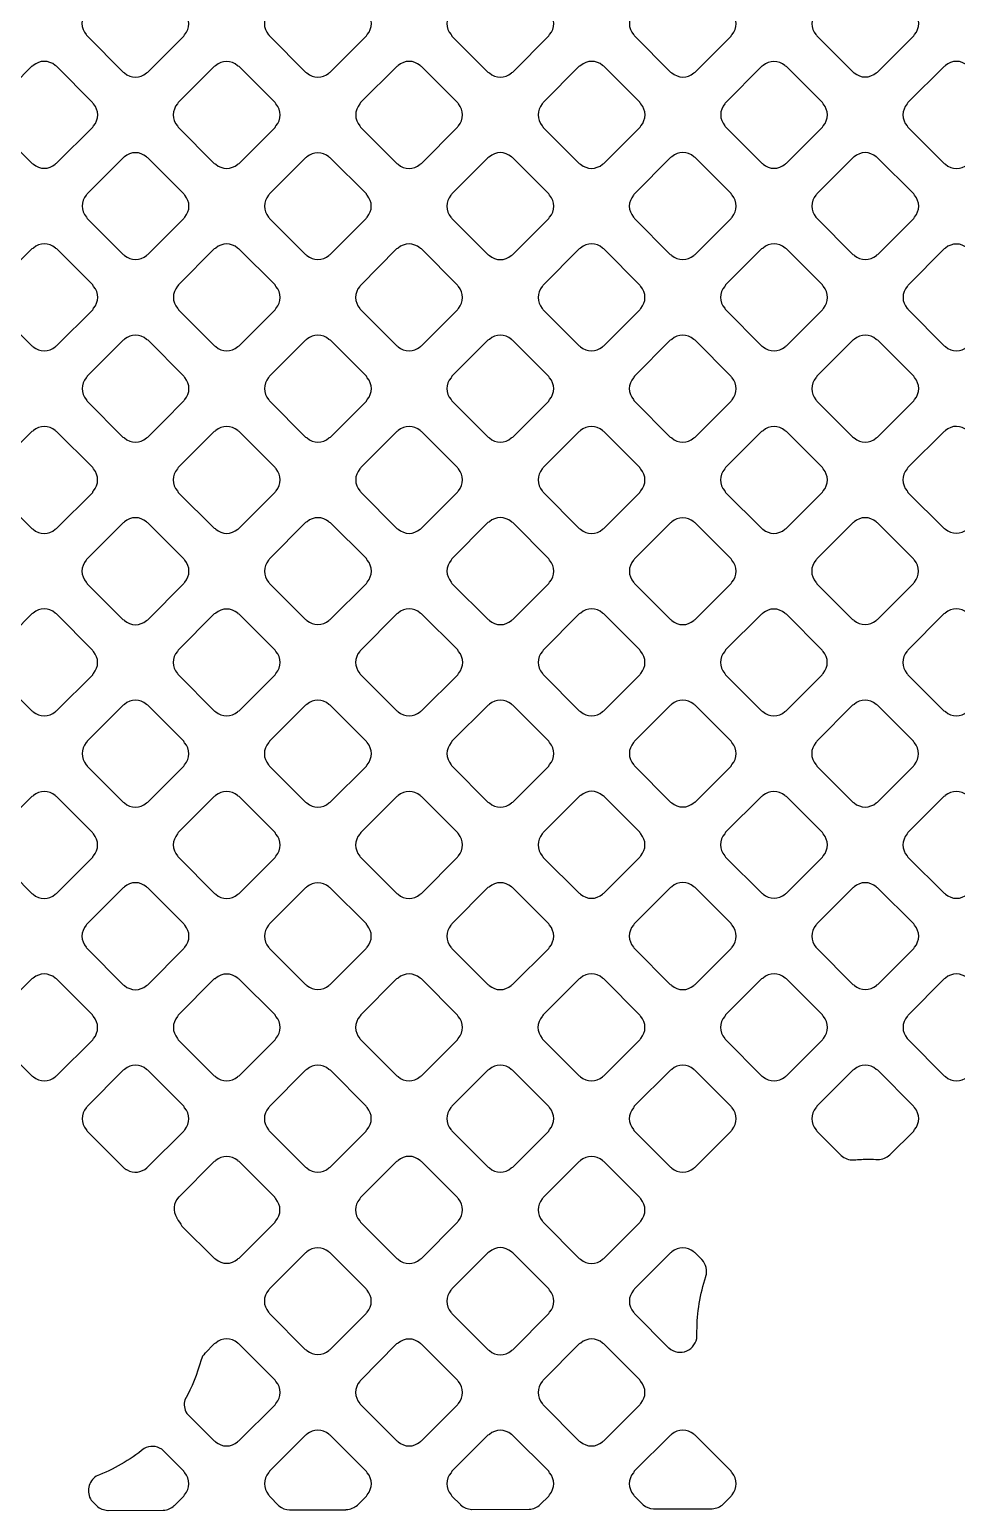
# Model space of a CAD drawing. Extents: x 0 to 248, y 0 to 175.
# Drawn here: x 87.701 to 88.796, y 134.123 to 135.872 of the extents above; entities that cross this region are included whole.
import ezdxf

# ---------------------------------------------------------------- set-up
doc = ezdxf.new("R2010")
doc.units = 0
doc.layers.add('gbr-dxf', color=7, linetype='Continuous')

msp = doc.modelspace()

# ---------------------------------------------------------------- linework, layer by layer
at = {"layer": 'gbr-dxf', "linetype": 'Continuous'}
for points in [[(87.7683, 135.8663, -0.095506), (87.7693, 135.8647), (87.812, 135.8219, -0.091703), (87.8136, 135.821, 0.379293), (87.8395, 135.821, -0.096625), (87.8412, 135.822), (87.8837, 135.8645, -0.096314), (87.8846, 135.8661, 0.379672), (87.8847, 135.8921, -0.100154), (87.8837, 135.8938), (87.8409, 135.9365, -0.087175), (87.8394, 135.9375, 0.379293), (87.8135, 135.9374, -0.095956), (87.8118, 135.9365), (87.7693, 135.8939, -0.096332), (87.7683, 135.8923, 0.379289)], [(87.9838, 135.8661, -0.091085), (87.9847, 135.8646), (88.0273, 135.822, -0.103821), (88.0291, 135.821, 0.379155), (88.055, 135.8209, -0.095719), (88.0567, 135.8219), (88.0993, 135.8646, -0.096227), (88.1003, 135.8662, 0.379506), (88.1003, 135.8922, -0.087686), (88.0994, 135.8936), (88.0566, 135.9364, -0.091964), (88.055, 135.9374, 0.379731), (88.0291, 135.9374, -0.095756), (88.0274, 135.9364), (87.9847, 135.8937, -0.095819), (87.9838, 135.8921, 0.379289)], [(88.1994, 135.8662, -0.103218), (88.2004, 135.8645), (88.2429, 135.822, -0.099711), (88.2446, 135.821, 0.379293), (88.2706, 135.821, -0.095956), (88.2722, 135.822), (88.3148, 135.8646, -0.096023), (88.3158, 135.8662, 0.379672), (88.3158, 135.8922, -0.107475), (88.3148, 135.8941), (88.2723, 135.9365, -0.096105), (88.2707, 135.9375, 0.37859), (88.2448, 135.9375, -0.095886), (88.2431, 135.9365), (88.2004, 135.8938, -0.095488), (88.1994, 135.8922, 0.379107)], [(88.415, 135.8663, -0.091558), (88.4159, 135.8647), (88.4587, 135.822, -0.087638), (88.4602, 135.8211, 0.379289), (88.4861, 135.821, -0.097081), (88.4878, 135.822), (88.5303, 135.8645, -0.095114), (88.5313, 135.8662, 0.379506), (88.5313, 135.8921, -0.103926), (88.5303, 135.8939), (88.4877, 135.9365, -0.091364), (88.4861, 135.9375, 0.379293), (88.4602, 135.9374, -0.095956), (88.4585, 135.9365), (88.416, 135.8939, -0.096266), (88.415, 135.8923, 0.379731)], [(88.6304, 135.8921, 0.378862), (88.6304, 135.8662, -0.089543), (88.6313, 135.8647), (88.674, 135.8221, -0.09979), (88.6757, 135.8211, 0.379731), (88.7016, 135.8211, -0.096265), (88.7033, 135.822), (88.7152, 135.834), (88.7459, 135.8647, -0.095916), (88.7469, 135.8663, 0.379289), (88.7469, 135.8922, -0.092061), (88.746, 135.8938), (88.7033, 135.9364, -0.098), (88.7016, 135.9374, 0.378845), (88.6757, 135.9374, -0.096528), (88.6741, 135.9365), (88.6314, 135.8937, -0.096206)], [(87.6606, 135.7586, -0.091367), (87.6615, 135.757), (87.7044, 135.7142, -0.087416), (87.7059, 135.7133, 0.379672), (87.7318, 135.7133, -0.096157), (87.7334, 135.7143), (87.776, 135.7568, -0.096227), (87.777, 135.7584, 0.379324), (87.777, 135.7844, -0.103884), (87.7759, 135.7862), (87.7333, 135.8288, -0.091578), (87.7317, 135.8298, 0.379293), (87.7058, 135.8297, -0.095956), (87.7041, 135.8288), (87.6616, 135.7862, -0.096266), (87.6606, 135.7846, 0.379731)], [(87.8761, 135.7585, -0.099643), (87.8771, 135.7568), (87.9197, 135.7142, -0.098), (87.9214, 135.7132, 0.378893), (87.9473, 135.7132, -0.096618), (87.9489, 135.7142), (87.9915, 135.7567, -0.09662), (87.9925, 135.7584, 0.379506), (87.9925, 135.7843, -0.096117), (87.9915, 135.786), (87.9489, 135.8285, -0.100601), (87.9472, 135.8295, 0.379731), (87.9212, 135.8295, -0.09572), (87.9196, 135.8286), (87.8771, 135.7861, -0.096266), (87.8762, 135.7845, 0.379289)], [(88.0916, 135.7584, -0.095614), (88.0925, 135.7568), (88.1352, 135.7141, -0.091205), (88.1368, 135.7131, 0.379214), (88.1627, 135.7132, -0.095956), (88.1643, 135.7141), (88.2071, 135.7569, -0.096214), (88.208, 135.7585, 0.379703), (88.2081, 135.7844, -0.082876), (88.2072, 135.7858), (88.1643, 135.8287, -0.087301), (88.1628, 135.8297, 0.378681), (88.1369, 135.8297, -0.095015), (88.1353, 135.8287), (88.0925, 135.7859, -0.095204), (88.0916, 135.7843, 0.379155)], [(88.3072, 135.7585, -0.103834), (88.3082, 135.7567), (88.3506, 135.7142, -0.102023), (88.3524, 135.7132, 0.379155), (88.3783, 135.7132, -0.097505), (88.38, 135.7142), (88.4226, 135.7568, -0.09584), (88.4236, 135.7585, 0.379506), (88.4236, 135.7844, -0.107878), (88.4225, 135.7863), (88.38, 135.8288, -0.095796), (88.3784, 135.8298, 0.379293), (88.3525, 135.8297, -0.096625), (88.3508, 135.8288), (88.3081, 135.7861, -0.095916), (88.3072, 135.7844, 0.379731)], [(88.5228, 135.7586, -0.097666), (88.5238, 135.7569), (88.5664, 135.7143, -0.091364), (88.568, 135.7133, 0.379293), (88.5939, 135.7133, -0.095956), (88.5956, 135.7143), (88.6381, 135.7568, -0.096266), (88.639, 135.7584, 0.379731), (88.639, 135.7844, -0.100032), (88.638, 135.7861), (88.5956, 135.8286, -0.104069), (88.5938, 135.8296, 0.379064), (88.5679, 135.8296, -0.096367), (88.5662, 135.8286), (88.5238, 135.7861, -0.095935), (88.5228, 135.7845, 0.379287)], [(88.7382, 135.7584, -0.087274), (88.7391, 135.7569), (88.7818, 135.7142, -0.09979), (88.7835, 135.7132, 0.379731), (88.8095, 135.7132, -0.09572), (88.8111, 135.7142), (88.8537, 135.7568, -0.095628), (88.8547, 135.7585, 0.379731), (88.8547, 135.7844, -0.091745), (88.8538, 135.786), (88.8111, 135.8287, -0.095916), (88.8094, 135.8297, 0.379731), (88.7834, 135.8297, -0.096265), (88.7818, 135.8287), (88.7391, 135.786, -0.095916), (88.7382, 135.7844, 0.379731)], [(87.7684, 135.6768, 0.379214), (87.7685, 135.6508, -0.095956), (87.7694, 135.6492), (87.8121, 135.6065, -0.091703), (87.8137, 135.6055, 0.379155), (87.8396, 135.6055, -0.097058), (87.8413, 135.6065), (87.8838, 135.649, -0.097248), (87.8848, 135.6507, 0.379506), (87.8848, 135.6766, -0.100483), (87.8838, 135.6783), (87.8413, 135.7208, -0.104584), (87.8395, 135.7218, 0.379672), (87.8135, 135.7219, -0.095612), (87.8119, 135.7209), (87.7694, 135.6784, -0.095535)], [(87.9839, 135.6507, -0.089502), (87.9848, 135.6491), (88.0274, 135.6065, -0.099711), (88.0291, 135.6055, 0.379293), (88.0551, 135.6055, -0.095956), (88.0567, 135.6065), (88.0992, 135.649, -0.096214), (88.1002, 135.6507, 0.379672), (88.1002, 135.6766, -0.092162), (88.0993, 135.6782), (88.0566, 135.7208, -0.098), (88.055, 135.7218, 0.378887), (88.0291, 135.7218, -0.094529), (88.0274, 135.7208), (87.9848, 135.6782, -0.096915), (87.9839, 135.6766, 0.37859)], [(88.1993, 135.6506, -0.099825), (88.2003, 135.6489), (88.2429, 135.6064, -0.095488), (88.2446, 135.6054, 0.379107), (88.2705, 135.6054, -0.096031), (88.2721, 135.6063), (88.3148, 135.649, -0.096128), (88.3158, 135.6506, 0.379458), (88.3158, 135.6766, -0.095973), (88.3148, 135.6782), (88.272, 135.7211, -0.083), (88.2706, 135.7219, 0.379293), (88.2446, 135.7219, -0.096625), (88.243, 135.7209), (88.2003, 135.6783, -0.095916), (88.1993, 135.6766, 0.379731)], [(88.4149, 135.6507, -0.103621), (88.416, 135.6489), (88.4584, 135.6065, -0.099711), (88.4601, 135.6055, 0.378943), (88.4861, 135.6055, -0.095866), (88.4877, 135.6064), (88.5304, 135.6491, -0.095585), (88.5313, 135.6507, 0.379287), (88.5313, 135.6767, -0.107475), (88.5303, 135.6785), (88.4878, 135.721, -0.095589), (88.4862, 135.722, 0.378633), (88.4603, 135.722, -0.095614), (88.4586, 135.721), (88.4159, 135.6783, -0.095819), (88.4149, 135.6766, 0.379506)], [(88.6304, 135.6767, 0.379293), (88.6305, 135.6507, -0.083235), (88.6313, 135.6493), (88.6742, 135.6065, -0.096332), (88.6758, 135.6055, 0.379289), (88.7018, 135.6055, -0.095506), (88.7034, 135.6065), (88.7459, 135.649, -0.095602), (88.7469, 135.6507, 0.379293), (88.7469, 135.6766, -0.095956), (88.7459, 135.6783), (88.7033, 135.7209, -0.100335), (88.7016, 135.7219, 0.379672), (88.6756, 135.7219, -0.095612), (88.674, 135.7209), (88.6314, 135.6783, -0.095602)], [(87.6606, 135.543, -0.103506), (87.6616, 135.5412), (87.7041, 135.4987, -0.099711), (87.7058, 135.4977, 0.378906), (87.7318, 135.4977, -0.095134), (87.7334, 135.4986), (87.776, 135.5413, -0.097561), (87.777, 135.543, 0.379155), (87.7771, 135.5689, -0.107517), (87.776, 135.5707), (87.7335, 135.6133, -0.095796), (87.7319, 135.6142, 0.379293), (87.7059, 135.6142, -0.096119), (87.7043, 135.6132), (87.6616, 135.5706, -0.096023), (87.6606, 135.5689, 0.379672)], [(87.8762, 135.569, 0.379214), (87.8763, 135.543, -0.095956), (87.8772, 135.5414), (87.9198, 135.4988, -0.092406), (87.9214, 135.4978, 0.379672), (87.9473, 135.4978, -0.095612), (87.949, 135.4988), (87.9915, 135.5413, -0.095935), (87.9925, 135.5429, 0.379287), (87.9925, 135.5689, -0.099645), (87.9915, 135.5706), (87.9491, 135.613, -0.105812), (87.9472, 135.6141, 0.37859), (87.9213, 135.6141, -0.096355), (87.9197, 135.6131), (87.8772, 135.5706, -0.095796)], [(88.0916, 135.5429, -0.091745), (88.0926, 135.5414), (88.1354, 135.4986, -0.087297), (88.1368, 135.4977, 0.379155), (88.1628, 135.4976, -0.096355), (88.1644, 135.4986), (88.207, 135.5412, -0.096423), (88.208, 135.5429, 0.379287), (88.208, 135.5688, -0.089796), (88.2071, 135.5703), (88.1643, 135.6131, -0.091578), (88.1627, 135.6141, 0.379293), (88.1368, 135.6141, -0.096265), (88.1351, 135.6131), (88.0926, 135.5705, -0.095916), (88.0916, 135.5689, 0.379731)], [(88.3071, 135.5429, -0.100045), (88.3081, 135.5412), (88.3507, 135.4986, -0.095535), (88.3523, 135.4976, 0.379293), (88.3782, 135.4977, -0.096625), (88.3799, 135.4986), (88.4225, 135.5413, -0.095916), (88.4235, 135.5429, 0.379731), (88.4235, 135.5689, -0.096265), (88.4225, 135.5705), (88.3798, 135.6132, -0.08348), (88.3784, 135.6141, 0.379503), (88.3524, 135.6142, -0.095378), (88.3508, 135.6132), (88.3081, 135.5705, -0.095508), (88.3071, 135.5688, 0.379506)], [(88.5227, 135.5689, 0.379293), (88.5227, 135.543, -0.107999), (88.5238, 135.5411), (88.5662, 135.4987, -0.104018), (88.5679, 135.4977, 0.379289), (88.5939, 135.4977, -0.095866), (88.5955, 135.4986), (88.6382, 135.5413, -0.095602), (88.6392, 135.5429, 0.379214), (88.6392, 135.5689, -0.104392), (88.6381, 135.5707), (88.5957, 135.6131, -0.108008), (88.5939, 135.6141, 0.379672), (88.5679, 135.6142, -0.095612), (88.5663, 135.6132), (88.5237, 135.5706, -0.095602)], [(88.7383, 135.5689, 0.379293), (88.7383, 135.5429, -0.083235), (88.7392, 135.5415), (88.7819, 135.4988, -0.096128), (88.7835, 135.4978, 0.379289), (88.8094, 135.4978, -0.095866), (88.8111, 135.4988), (88.8536, 135.5413, -0.095796), (88.8546, 135.543, 0.379293), (88.8546, 135.5689, -0.096625), (88.8536, 135.5706), (88.8111, 135.613, -0.100335), (88.8094, 135.614, 0.379672), (88.7835, 135.6141, -0.095612), (88.7818, 135.6131), (88.7392, 135.5705, -0.095602)], [(87.7684, 135.4611, 0.379208), (87.7684, 135.4352, -0.107718), (87.7695, 135.4333), (87.8118, 135.391, -0.103868), (87.8136, 135.39, 0.379731), (87.8395, 135.39, -0.096265), (87.8412, 135.391), (87.8596, 135.4094), (87.8838, 135.4336, -0.096266), (87.8848, 135.4352, 0.379731), (87.8848, 135.4612, -0.10399), (87.8838, 135.463), (87.8415, 135.5053, -0.107817), (87.8396, 135.5063, 0.379332), (87.8136, 135.5064, -0.095778), (87.812, 135.5054), (87.7694, 135.4628, -0.095602)], [(87.9839, 135.4612, 0.379293), (87.9839, 135.4352, -0.083151), (87.9848, 135.4338), (88.0276, 135.391, -0.096128), (88.0292, 135.39, 0.379155), (88.0551, 135.39, -0.096842), (88.0568, 135.391), (88.0993, 135.4335, -0.096195), (88.1003, 135.4352, 0.378814), (88.1003, 135.4611, -0.097666), (88.0993, 135.4628), (88.0568, 135.5053, -0.100476), (88.055, 135.5063, 0.379703), (88.0291, 135.5064, -0.095612), (88.0274, 135.5054), (87.9849, 135.4628, -0.095796)], [(88.1994, 135.4352, -0.09185), (88.2003, 135.4336), (88.2431, 135.3908, -0.086956), (88.2446, 135.3899, 0.379214), (88.2705, 135.3899, -0.096625), (88.2722, 135.3909), (88.3148, 135.4335, -0.095916), (88.3157, 135.4352, 0.379731), (88.3157, 135.4611, -0.087343), (88.3148, 135.4626), (88.2721, 135.5053, -0.092072), (88.2706, 135.5063, 0.379289), (88.2446, 135.5063, -0.096998), (88.2429, 135.5053), (88.2004, 135.4627, -0.094841), (88.1994, 135.4611, 0.379458)], [(88.4149, 135.4352, -0.103612), (88.4159, 135.4334), (88.4584, 135.3909, -0.099696), (88.4601, 135.3899, 0.379731), (88.4861, 135.3899, -0.096265), (88.4877, 135.3908), (88.5304, 135.4335, -0.095916), (88.5313, 135.4351, 0.379731), (88.5313, 135.4611, -0.091745), (88.5304, 135.4626), (88.4877, 135.5053, -0.096558), (88.486, 135.5063, 0.379731), (88.4601, 135.5063, -0.09572), (88.4584, 135.5053), (88.4159, 135.4628, -0.096266), (88.4149, 135.4611, 0.379731)], [(88.6304, 135.461, 0.379293), (88.6305, 135.4351, -0.09572), (88.6314, 135.4334), (88.6738, 135.3911, -0.108029), (88.6757, 135.39, 0.379321), (88.7016, 135.39, -0.095506), (88.7033, 135.391), (88.7459, 135.4336, -0.095796), (88.7469, 135.4353, 0.379293), (88.7469, 135.4612, -0.100032), (88.7459, 135.4629), (88.7035, 135.5053, -0.104311), (88.7017, 135.5063, 0.379703), (88.6758, 135.5064, -0.095612), (88.6741, 135.5054), (88.6314, 135.4627, -0.095796)], [(87.6606, 135.3533, 0.379293), (87.6606, 135.3273, -0.100032), (87.6616, 135.3256), (87.7041, 135.2831, -0.095628), (87.7057, 135.2821, 0.379731), (87.7317, 135.2821, -0.096265), (87.7333, 135.2831), (87.776, 135.3257, -0.096111), (87.7769, 135.3274, 0.379289), (87.777, 135.3533, -0.095866), (87.776, 135.355), (87.7332, 135.3977, -0.082483), (87.7318, 135.3986, 0.378858), (87.7059, 135.3986, -0.095134), (87.7043, 135.3976), (87.6615, 135.3549, -0.095109)], [(87.8761, 135.3274, -0.09572), (87.8771, 135.3257), (87.9195, 135.2833, -0.107499), (87.9214, 135.2822, 0.379107), (87.9473, 135.2822, -0.096842), (87.949, 135.2832), (87.9916, 135.3258, -0.097248), (87.9926, 135.3275, 0.379458), (87.9926, 135.3534, -0.100483), (87.9916, 135.3552), (87.9491, 135.3976, -0.103868), (87.9473, 135.3986, 0.379731), (87.9214, 135.3986, -0.096265), (87.9197, 135.3977), (87.8955, 135.3735), (87.8771, 135.355, -0.096266), (87.8761, 135.3534, 0.379731)], [(88.0917, 135.3534, 0.379293), (88.0917, 135.3274, -0.087314), (88.0926, 135.326), (88.1355, 135.2831, -0.08267), (88.1369, 135.2822, 0.379731), (88.1628, 135.2822, -0.096265), (88.1645, 135.2832), (88.2071, 135.3258, -0.095916), (88.208, 135.3275, 0.379731), (88.208, 135.3534, -0.091745), (88.2071, 135.355), (88.1645, 135.3976, -0.096314), (88.1629, 135.3986, 0.379498), (88.1369, 135.3986, -0.093869), (88.1353, 135.3977), (88.0927, 135.355, -0.096539)], [(88.3072, 135.3274, -0.09572), (88.3081, 135.3258), (88.3508, 135.2831, -0.091913), (88.3524, 135.2821, 0.379731), (88.3784, 135.2821, -0.095865), (88.38, 135.2831), (88.4225, 135.3256, -0.095628), (88.4235, 135.3273, 0.379731), (88.4235, 135.3532, -0.100266), (88.4225, 135.3549), (88.3798, 135.3977, -0.087638), (88.3783, 135.3986, 0.379731), (88.3523, 135.3986, -0.096265), (88.3507, 135.3976), (88.3276, 135.3745), (88.3081, 135.355, -0.096266), (88.3072, 135.3534, 0.379731)], [(88.5227, 135.3273, -0.103621), (88.5237, 135.3255), (88.5661, 135.2832, -0.09979), (88.5678, 135.2822, 0.379731), (88.5938, 135.2822, -0.09572), (88.5954, 135.2831), (88.6381, 135.3258, -0.096266), (88.639, 135.3274, 0.379731), (88.639, 135.3534, -0.091558), (88.6381, 135.3549), (88.5955, 135.3975, -0.095916), (88.5939, 135.3985, 0.379731), (88.5679, 135.3985, -0.096265), (88.5663, 135.3975), (88.5237, 135.3549, -0.095916), (88.5227, 135.3533, 0.379731)], [(88.7381, 135.3533, 0.379293), (88.7382, 135.3274, -0.095956), (88.7391, 135.3257), (88.7815, 135.2834, -0.107817), (88.7834, 135.2823, 0.379289), (88.8093, 135.2823, -0.095506), (88.811, 135.2833), (88.8536, 135.3259, -0.095602), (88.8546, 135.3276, 0.379293), (88.8546, 135.3535, -0.099964), (88.8536, 135.3553), (88.8112, 135.3976, -0.104584), (88.8094, 135.3986, 0.379672), (88.7835, 135.3987, -0.095612), (88.7818, 135.3977), (88.7391, 135.355, -0.095602)], [(87.7683, 135.2196, -0.103612), (87.7694, 135.2178), (87.8118, 135.1754, -0.09979), (87.8135, 135.1744, 0.379289), (87.8395, 135.1743, -0.095778), (87.8411, 135.1753), (87.8838, 135.218, -0.095296), (87.8848, 135.2196, 0.378906), (87.8848, 135.2456, -0.091476), (87.8838, 135.2471), (87.8411, 135.2898, -0.095796), (87.8395, 135.2908, 0.379293), (87.8135, 135.2908, -0.09572), (87.8119, 135.2898), (87.7693, 135.2472, -0.096266), (87.7683, 135.2456, 0.379731)], [(87.9839, 135.2455, 0.379293), (87.9839, 135.2196, -0.096103), (87.9849, 135.2179), (88.0273, 135.1755, -0.107794), (88.0291, 135.1745, 0.379731), (88.0551, 135.1745, -0.096265), (88.0567, 135.1755), (88.0994, 135.2181, -0.095916), (88.1003, 135.2197, 0.379731), (88.1003, 135.2457, -0.100266), (88.0993, 135.2474), (88.0569, 135.2898, -0.10399), (88.0551, 135.2908, 0.379289), (88.0292, 135.2909, -0.095862), (88.0275, 135.2899), (87.9848, 135.2472, -0.095895)], [(88.1995, 135.2197, -0.091558), (88.2004, 135.2182), (88.2432, 135.1754, -0.087516), (88.2447, 135.1744, 0.379731), (88.2707, 135.1744, -0.09572), (88.2723, 135.1754), (88.3148, 135.2179, -0.096266), (88.3158, 135.2196, 0.379731), (88.3158, 135.2455, -0.103612), (88.3148, 135.2473), (88.2722, 135.2899, -0.091913), (88.2706, 135.2909, 0.379731), (88.2446, 135.2909, -0.09572), (88.243, 135.2899), (88.2004, 135.2473, -0.096266), (88.1995, 135.2457, 0.379731)], [(88.415, 135.2196, -0.095865), (88.416, 135.218), (88.4585, 135.1754, -0.091437), (88.4601, 135.1744, 0.379731), (88.4861, 135.1744, -0.096265), (88.4877, 135.1754), (88.5302, 135.2179, -0.095916), (88.5312, 135.2196, 0.379731), (88.5312, 135.2455, -0.100082), (88.5302, 135.2473), (88.4876, 135.2898, -0.087639), (88.4861, 135.2907, 0.379731), (88.4601, 135.2907, -0.09572), (88.4585, 135.2898), (88.416, 135.2472, -0.096266), (88.415, 135.2456, 0.379731)], [(88.6304, 135.2196, -0.103612), (88.6314, 135.2178), (88.6738, 135.1755, -0.09979), (88.6755, 135.1745, 0.379731), (88.7015, 135.1745, -0.09572), (88.7031, 135.1754), (88.7458, 135.2181, -0.096266), (88.7467, 135.2197, 0.379731), (88.7467, 135.2457, -0.091558), (88.7458, 135.2472), (88.7032, 135.2898, -0.096266), (88.7016, 135.2908, 0.379731), (88.6756, 135.2908, -0.09572), (88.674, 135.2898), (88.6314, 135.2472, -0.096266), (88.6304, 135.2456, 0.379731)], [(87.6606, 135.1119, -0.095756), (87.6616, 135.1103), (87.7043, 135.0676, -0.092072), (87.7058, 135.0666, 0.379289), (87.7318, 135.0666, -0.09601), (87.7334, 135.0676), (87.776, 135.1101, -0.095796), (87.7769, 135.1118, 0.378906), (87.7769, 135.1377, -0.099643), (87.7759, 135.1394), (87.7332, 135.1822, -0.08752), (87.7317, 135.1831, 0.379293), (87.7058, 135.1831, -0.096119), (87.7041, 135.1821), (87.6616, 135.1395, -0.095628), (87.6606, 135.1379, 0.379731)], [(87.8761, 135.1378, 0.379293), (87.8761, 135.1118, -0.104132), (87.8772, 135.11), (87.9196, 135.0676, -0.099696), (87.9213, 135.0666, 0.379731), (87.9472, 135.0666, -0.096265), (87.9489, 135.0676), (87.9915, 135.1102, -0.095916), (87.9925, 135.1119, 0.379731), (87.9925, 135.1379, -0.091745), (87.9915, 135.1394), (87.9489, 135.182, -0.096332), (87.9473, 135.183, 0.379289), (87.9213, 135.183, -0.095506), (87.9197, 135.1821), (87.8771, 135.1394, -0.095602)], [(88.0916, 135.1119, -0.100032), (88.0926, 135.1102), (88.1352, 135.0676, -0.095628), (88.1369, 135.0666, 0.379731), (88.1628, 135.0666, -0.096265), (88.1645, 135.0676), (88.2072, 135.1103, -0.095916), (88.2082, 135.1119, 0.379731), (88.2082, 135.1379, -0.096265), (88.2072, 135.1396), (88.1646, 135.1821, -0.100601), (88.1629, 135.1832, 0.379731), (88.1369, 135.1832, -0.09572), (88.1353, 135.1822), (88.0926, 135.1395, -0.096266), (88.0916, 135.1379, 0.379731)], [(88.3073, 135.1119, -0.091663), (88.3082, 135.1104), (88.3509, 135.0677, -0.086956), (88.3524, 135.0668, 0.379731), (88.3784, 135.0668, -0.096265), (88.38, 135.0677), (88.4225, 135.1102, -0.095916), (88.4235, 135.1119, 0.379731), (88.4235, 135.1378, -0.104215), (88.4225, 135.1396), (88.38, 135.1821, -0.091913), (88.3784, 135.1831, 0.379731), (88.3525, 135.1831, -0.09572), (88.3508, 135.1821), (88.3083, 135.1395, -0.096266), (88.3073, 135.1379, 0.379731)], [(88.5227, 135.1119, -0.100032), (88.5237, 135.1102), (88.5662, 135.0678, -0.096266), (88.5678, 135.0668, 0.379731), (88.5938, 135.0668, -0.09572), (88.5954, 135.0678), (88.6379, 135.1103, -0.096266), (88.6389, 135.1119, 0.379731), (88.6389, 135.1379, -0.09572), (88.6379, 135.1395), (88.5955, 135.182, -0.09979), (88.5937, 135.183, 0.379731), (88.5678, 135.183, -0.09572), (88.5661, 135.182), (88.5237, 135.1396, -0.096266), (88.5227, 135.1379, 0.379731)], [(88.738, 135.1119, -0.091745), (88.739, 135.1103), (88.7816, 135.0677, -0.103821), (88.7834, 135.0667, 0.379731), (88.8093, 135.0667, -0.096265), (88.811, 135.0676), (88.8536, 135.1103, -0.095916), (88.8546, 135.1119, 0.379731), (88.8546, 135.1379, -0.087549), (88.8537, 135.1394), (88.8109, 135.1822, -0.091855), (88.8093, 135.1831, 0.379731), (88.7833, 135.1831, -0.096265), (88.7817, 135.1822), (88.739, 135.1395, -0.095916), (88.738, 135.1378, 0.379731)], [(87.7684, 135.0301, 0.379245), (87.7684, 135.0041, -0.09572), (87.7694, 135.0025), (87.812, 134.9599, -0.091913), (87.8135, 134.9589, 0.379731), (87.8395, 134.9589, -0.09572), (87.8412, 134.9599), (87.8837, 135.0024, -0.096266), (87.8846, 135.004, 0.379731), (87.8846, 135.03, -0.100254), (87.8836, 135.0317), (87.841, 135.0743, -0.087638), (87.8395, 135.0753, 0.379241), (87.8136, 135.0753, -0.09512), (87.812, 135.0743), (87.7693, 135.0317, -0.095109)], [(87.9838, 135.004, -0.091367), (87.9847, 135.0025), (88.0273, 134.9599, -0.103642), (88.0291, 134.9589, 0.379731), (88.0551, 134.9589, -0.09572), (88.0567, 134.9598), (88.0994, 135.0025, -0.095958), (88.1003, 135.0041, 0.379731), (88.1003, 135.0301, -0.08798), (88.0994, 135.0315), (88.0566, 135.0744, -0.092126), (88.055, 135.0753, 0.379731), (88.0291, 135.0753, -0.09572), (88.0274, 135.0743), (87.9847, 135.0317, -0.096266), (87.9838, 135.03, 0.379731)], [(88.1995, 135.0041, -0.103621), (88.2005, 135.0023), (88.2429, 134.9599, -0.09979), (88.2446, 134.9589, 0.379731), (88.2706, 134.9589, -0.095865), (88.2722, 134.9599), (88.3148, 135.0025, -0.095628), (88.3158, 135.0042, 0.379731), (88.3158, 135.0301, -0.107999), (88.3147, 135.032), (88.2724, 135.0744, -0.095916), (88.2707, 135.0754, 0.379731), (88.2448, 135.0754, -0.096265), (88.2431, 135.0744), (88.2004, 135.0317, -0.095916), (88.1995, 135.0301, 0.379731)], [(88.415, 135.0042, -0.091367), (88.4159, 135.0027), (88.4586, 134.96, -0.086962), (88.4601, 134.9591, 0.379731), (88.4861, 134.9591, -0.09572), (88.4877, 134.96), (88.5302, 135.0025, -0.096266), (88.5312, 135.0042, 0.379731), (88.5312, 135.0301, -0.10399), (88.5302, 135.0319), (88.4877, 135.0744, -0.092126), (88.4861, 135.0754, 0.379731), (88.4601, 135.0754, -0.09572), (88.4585, 135.0744), (88.416, 135.0318, -0.096266), (88.415, 135.0302, 0.379731)], [(88.6304, 135.0042, -0.100032), (88.6314, 135.0025), (88.674, 134.9599, -0.096266), (88.6756, 134.959, 0.379731), (88.7016, 134.959, -0.09572), (88.7033, 134.9599), (88.7458, 135.0024, -0.096266), (88.7467, 135.0041, 0.379731), (88.7467, 135.03, -0.096248), (88.7458, 135.0317), (88.7032, 135.0743, -0.100054), (88.7014, 135.0753, 0.379731), (88.6755, 135.0753, -0.096265), (88.6738, 135.0743), (88.6314, 135.0319, -0.096266), (88.6304, 135.0302, 0.379731)], [(87.6606, 134.9222, 0.379293), (87.6606, 134.8963, -0.091956), (87.6615, 134.8947), (87.7042, 134.852, -0.086956), (87.7057, 134.8511, 0.379731), (87.7317, 134.8511, -0.096265), (87.7333, 134.8521), (87.776, 134.8947, -0.095916), (87.7769, 134.8963, 0.379731), (87.7769, 134.9223, -0.104215), (87.7759, 134.9241), (87.7334, 134.9666, -0.092233), (87.7318, 134.9676, 0.379289), (87.7059, 134.9676, -0.095154), (87.7043, 134.9666), (87.6615, 134.9239, -0.094831)], [(87.8762, 134.8964, -0.100032), (87.8772, 134.8947), (87.9198, 134.8521, -0.096266), (87.9214, 134.8511, 0.379731), (87.9474, 134.8511, -0.09572), (87.949, 134.8521), (87.9915, 134.8946, -0.096266), (87.9925, 134.8962, 0.379731), (87.9925, 134.9222, -0.096225), (87.9915, 134.9239), (87.9489, 134.9665, -0.100601), (87.9472, 134.9675, 0.379731), (87.9212, 134.9675, -0.09572), (87.9196, 134.9665), (87.8771, 134.924, -0.096266), (87.8762, 134.9224, 0.379731)], [(88.0916, 134.8962, -0.095756), (88.0926, 134.8946), (88.1352, 134.852, -0.091646), (88.1367, 134.8511, 0.379731), (88.1627, 134.8511, -0.09572), (88.1643, 134.8521), (88.2071, 134.8948, -0.095916), (88.208, 134.8964, 0.379731), (88.208, 134.9224, -0.083235), (88.2072, 134.9238), (88.1644, 134.9666, -0.087639), (88.1629, 134.9675, 0.379731), (88.1369, 134.9675, -0.09572), (88.1353, 134.9665), (88.0926, 134.9239, -0.095916), (88.0916, 134.9222, 0.379731)], [(88.3072, 134.8964, -0.103612), (88.3082, 134.8946), (88.3506, 134.8522, -0.09979), (88.3523, 134.8512, 0.379731), (88.3783, 134.8512, -0.09572), (88.3799, 134.8522), (88.4225, 134.8948, -0.096266), (88.4235, 134.8965, 0.379731), (88.4235, 134.9224, -0.108042), (88.4224, 134.9243), (88.3801, 134.9667, -0.096558), (88.3784, 134.9677, 0.379731), (88.3525, 134.9677, -0.09572), (88.3508, 134.9667), (88.3081, 134.924, -0.096266), (88.3072, 134.9224, 0.379731)], [(88.5227, 134.8965, -0.095756), (88.5237, 134.8949), (88.5664, 134.8522, -0.091646), (88.5679, 134.8513, 0.379731), (88.5939, 134.8513, -0.09572), (88.5956, 134.8522), (88.6381, 134.8947, -0.096266), (88.639, 134.8964, 0.379731), (88.639, 134.9223, -0.100032), (88.638, 134.9241), (88.5955, 134.9666, -0.103868), (88.5937, 134.9676, 0.379731), (88.5678, 134.9676, -0.096265), (88.5661, 134.9666), (88.5237, 134.9242, -0.095916), (88.5227, 134.9225, 0.379731)], [(88.7382, 134.8963, -0.087314), (88.7391, 134.8949), (88.7818, 134.8522, -0.09979), (88.7835, 134.8512, 0.379731), (88.8095, 134.8512, -0.09572), (88.8111, 134.8521), (88.8536, 134.8946, -0.096266), (88.8546, 134.8963, 0.379731), (88.8546, 134.9222, -0.092139), (88.8536, 134.9238), (88.8109, 134.9665, -0.096558), (88.8093, 134.9675, 0.379731), (88.7833, 134.9675, -0.09572), (88.7817, 134.9665), (88.7391, 134.924, -0.096266), (88.7382, 134.9223, 0.379731)], [(87.7683, 134.7886, -0.09572), (87.7693, 134.787), (87.812, 134.7443, -0.091913), (87.8136, 134.7433, 0.379731), (87.8395, 134.7433, -0.09572), (87.8412, 134.7443), (87.8838, 134.7869, -0.095916), (87.8848, 134.7885, 0.379731), (87.8848, 134.8145, -0.100266), (87.8838, 134.8162), (87.8413, 134.8587, -0.104018), (87.8395, 134.8598, 0.379731), (87.8135, 134.8598, -0.09572), (87.8119, 134.8588), (87.7693, 134.8162, -0.096266), (87.7683, 134.8146, 0.379731)], [(87.9839, 134.7885, -0.087314), (87.9848, 134.787), (88.0274, 134.7445, -0.099696), (88.0291, 134.7435, 0.379731), (88.0551, 134.7435, -0.096265), (88.0567, 134.7444), (88.0992, 134.7869, -0.095916), (88.1002, 134.7886, 0.379731), (88.1002, 134.8145, -0.091745), (88.0993, 134.8161), (88.0567, 134.8587, -0.096121), (88.055, 134.8597, 0.379731), (88.0291, 134.8597, -0.09572), (88.0274, 134.8587), (87.9849, 134.8161, -0.096266), (87.9839, 134.8145, 0.379731)], [(88.1993, 134.7886, -0.100032), (88.2003, 134.7869), (88.2428, 134.7444, -0.096266), (88.2445, 134.7434, 0.379731), (88.2704, 134.7434, -0.09572), (88.2721, 134.7444), (88.3147, 134.787, -0.096266), (88.3157, 134.7886, 0.379731), (88.3157, 134.8146, -0.09572), (88.3147, 134.8163), (88.272, 134.859, -0.083056), (88.2706, 134.8598, 0.379731), (88.2446, 134.8598, -0.09572), (88.243, 134.8589), (88.2003, 134.8162, -0.096266), (88.1993, 134.8145, 0.379731)], [(88.4149, 134.7887, -0.104215), (88.4159, 134.7869), (88.4584, 134.7444, -0.099696), (88.4601, 134.7434, 0.379731), (88.4861, 134.7434, -0.096265), (88.4877, 134.7444), (88.5303, 134.787, -0.095916), (88.5313, 134.7886, 0.379731), (88.5313, 134.8146, -0.107999), (88.5303, 134.8165), (88.4878, 134.859, -0.096558), (88.4861, 134.86, 0.379731), (88.4601, 134.86, -0.096225), (88.4585, 134.859), (88.4158, 134.8163, -0.096227), (88.4149, 134.8147, 0.379731)], [(88.6305, 134.7886, -0.082756), (88.6313, 134.7873), (88.6742, 134.7444, -0.096266), (88.6758, 134.7435, 0.379731), (88.7018, 134.7435, -0.09572), (88.7034, 134.7444), (88.7459, 134.7869, -0.096266), (88.7469, 134.7886, 0.379731), (88.7469, 134.8145, -0.09572), (88.7459, 134.8162), (88.7033, 134.8588, -0.09979), (88.7016, 134.8598, 0.379731), (88.6756, 134.8598, -0.09572), (88.674, 134.8588), (88.6314, 134.8163, -0.096266), (88.6305, 134.8146, 0.379731)], [(87.6606, 134.7068, 0.379293), (87.6606, 134.6809, -0.103917), (87.6616, 134.6791), (87.7041, 134.6366, -0.100476), (87.7059, 134.6356, 0.379703), (87.7318, 134.6356, -0.095612), (87.7334, 134.6365), (87.776, 134.6791, -0.095796), (87.777, 134.6807, 0.379293), (87.7769, 134.7067, -0.108153), (87.7759, 134.7085), (87.7334, 134.751, -0.096627), (87.7317, 134.752, 0.379229), (87.7058, 134.752, -0.095506), (87.7042, 134.7511), (87.6616, 134.7085, -0.095602)], [(87.8762, 134.6808, -0.095865), (87.8771, 134.6791), (87.9197, 134.6366, -0.091437), (87.9213, 134.6356, 0.379731), (87.9472, 134.6356, -0.096265), (87.9489, 134.6366), (87.9915, 134.6792, -0.096266), (87.9925, 134.6808, 0.379731), (87.9925, 134.7068, -0.10007), (87.9915, 134.7085), (87.9491, 134.7509, -0.104246), (87.9473, 134.7519, 0.379731), (87.9213, 134.7519, -0.096265), (87.9197, 134.751), (87.8771, 134.7084, -0.096266), (87.8762, 134.7067, 0.379731)], [(88.0916, 134.6808, -0.091685), (88.0926, 134.6793), (88.1353, 134.6366, -0.086956), (88.1367, 134.6357, 0.379731), (88.1627, 134.6357, -0.095756), (88.1643, 134.6367), (88.2069, 134.6793, -0.095628), (88.2079, 134.6809, 0.379731), (88.2079, 134.7069, -0.087748), (88.207, 134.7084), (88.1643, 134.751, -0.091964), (88.1628, 134.752, 0.379731), (88.1368, 134.752, -0.096265), (88.1351, 134.751), (88.0926, 134.7085, -0.095916), (88.0916, 134.7068, 0.379731)], [(88.307, 134.6809, -0.099825), (88.308, 134.6792), (88.3506, 134.6366, -0.096266), (88.3523, 134.6356, 0.379731), (88.3783, 134.6356, -0.09572), (88.3799, 134.6366), (88.4225, 134.6792, -0.095628), (88.4235, 134.6808, 0.379731), (88.4235, 134.7068, -0.096265), (88.4225, 134.7084), (88.3797, 134.7513, -0.083134), (88.3783, 134.7521, 0.379731), (88.3523, 134.7521, -0.096265), (88.3507, 134.7512), (88.308, 134.7085, -0.095916), (88.307, 134.7068, 0.379731)], [(88.5227, 134.6809, -0.107269), (88.5238, 134.679), (88.5662, 134.6366, -0.103868), (88.5679, 134.6356, 0.379731), (88.5939, 134.6356, -0.096265), (88.5956, 134.6366), (88.6382, 134.6792, -0.096266), (88.6392, 134.6808, 0.379731), (88.6392, 134.7068, -0.10399), (88.6381, 134.7086), (88.5957, 134.751, -0.107817), (88.5939, 134.7521, 0.379731), (88.5679, 134.7521, -0.096265), (88.5663, 134.7511), (88.5237, 134.7085, -0.095916), (88.5227, 134.7069, 0.379731)], [(88.7383, 134.6808, -0.082796), (88.7392, 134.6794), (88.7819, 134.6367, -0.095535), (88.7835, 134.6358, 0.379731), (88.8095, 134.6358, -0.09572), (88.8111, 134.6367), (88.8536, 134.6792, -0.096266), (88.8546, 134.6809, 0.379731), (88.8546, 134.7068, -0.096248), (88.8536, 134.7085), (88.8111, 134.751, -0.100054), (88.8094, 134.752, 0.379731), (88.7834, 134.752, -0.096265), (88.7818, 134.751), (88.7393, 134.7084, -0.095916), (88.7383, 134.7068, 0.379731)], [(87.7684, 134.599, 0.379214), (87.7684, 134.5731, -0.104392), (87.7695, 134.5713), (87.8134, 134.5273, -0.003928), (87.8153, 134.5261, -0.096607), (87.8167, 134.5256, 0.331888), (87.8401, 134.5282, -0.097234), (87.8413, 134.529), (87.8837, 134.5714, -0.095602), (87.8847, 134.573, 0.379293), (87.8846, 134.599, -0.108195), (87.8836, 134.6008), (87.8412, 134.6432, -0.096423), (87.8396, 134.6442, 0.379289), (87.8136, 134.6442, -0.095866), (87.812, 134.6432), (87.7694, 134.6006, -0.095602)], [(87.9838, 134.573, -0.082707), (87.9846, 134.5716), (88.0274, 134.5289, -0.095535), (88.029, 134.5279, 0.379731), (88.055, 134.5279, -0.09572), (88.0566, 134.5289), (88.0992, 134.5715, -0.096266), (88.1002, 134.5732, 0.379731), (88.1002, 134.5992, -0.096225), (88.0992, 134.6008), (88.0568, 134.6433, -0.100601), (88.055, 134.6443, 0.379731), (88.0291, 134.6443, -0.09572), (88.0274, 134.6433), (87.9847, 134.6006, -0.096266), (87.9838, 134.599, 0.379731)], [(88.1993, 134.5732, -0.091685), (88.2003, 134.5716), (88.2431, 134.5288, -0.087297), (88.2446, 134.5279, 0.379731), (88.2705, 134.5279, -0.095865), (88.2722, 134.5288), (88.3148, 134.5714, -0.095628), (88.3157, 134.5731, 0.379731), (88.3157, 134.5991, -0.087748), (88.3148, 134.6005), (88.272, 134.6433, -0.091964), (88.2705, 134.6443, 0.379731), (88.2445, 134.6443, -0.096265), (88.2428, 134.6433), (88.2003, 134.6008, -0.095916), (88.1993, 134.5991, 0.379731)], [(88.4149, 134.5731, -0.099825), (88.4159, 134.5713), (88.4585, 134.5287, -0.095628), (88.4601, 134.5278, 0.379731), (88.4861, 134.5278, -0.096265), (88.4877, 134.5287), (88.5303, 134.5714, -0.095916), (88.5313, 134.573, 0.379731), (88.5313, 134.599, -0.096117), (88.5303, 134.6006), (88.4875, 134.6434, -0.083076), (88.4861, 134.6443, 0.379731), (88.4601, 134.6443, -0.09572), (88.4585, 134.6433), (88.4158, 134.6007, -0.095916), (88.4149, 134.599, 0.379731)], [(88.6305, 134.5731, -0.107598), (88.6316, 134.5712), (88.6597, 134.5431, -0.067529), (88.6602, 134.5427, 0.203572), (88.6749, 134.5374, -0.033962), (88.6752, 134.5374, -0.0222), (88.6931, 134.5382, -0.013391), (88.7038, 134.5379, 0.193423), (88.7177, 134.5433), (88.7177, 134.5433), (88.7459, 134.5715, -0.096266), (88.7469, 134.5732, 0.379731), (88.7469, 134.5991, -0.104206), (88.7458, 134.6009), (88.7036, 134.6432, -0.107817), (88.7017, 134.6442, 0.379731), (88.6757, 134.6442, -0.096265), (88.6741, 134.6433), (88.6315, 134.6007, -0.096214), (88.6305, 134.599, 0.379672)], [(88.0915, 134.4653, -0.087343), (88.0924, 134.4639), (88.1353, 134.4209, -0.083056), (88.1367, 134.42, 0.379731), (88.1627, 134.42, -0.09572), (88.1643, 134.421), (88.2071, 134.4637, -0.095916), (88.208, 134.4654, 0.379731), (88.208, 134.4914, -0.092247), (88.2071, 134.4929), (88.1644, 134.5356, -0.095916), (88.1628, 134.5366, 0.379731), (88.1368, 134.5366, -0.096265), (88.1351, 134.5356), (88.0925, 134.4929, -0.095916), (88.0915, 134.4913, 0.379731)], [(87.8753, 134.469, -0.061499), (87.8757, 134.4682, -0.013231), (87.8814, 134.4593), (87.9195, 134.4212, -0.099711), (87.9213, 134.4202, 0.379293), (87.9472, 134.4202, -0.095956), (87.9489, 134.4212), (87.9914, 134.4637, -0.096266), (87.9923, 134.4653, 0.379731), (87.9923, 134.4913, -0.108042), (87.9913, 134.4932), (87.9489, 134.5355, -0.096558), (87.9473, 134.5365, 0.379731), (87.9213, 134.5365, -0.09572), (87.9197, 134.5355), (87.878, 134.4939, -0.054078), (87.8775, 134.4932, 0.34159)], [(88.3072, 134.4654, -0.095865), (88.3081, 134.4637), (88.3509, 134.421, -0.091437), (88.3524, 134.4201, 0.379731), (88.3784, 134.4201, -0.096265), (88.38, 134.421), (88.4225, 134.4635, -0.095916), (88.4235, 134.4652, 0.379731), (88.4235, 134.4912, -0.100082), (88.4225, 134.4929), (88.3798, 134.5356, -0.087639), (88.3783, 134.5365, 0.379731), (88.3523, 134.5365, -0.09572), (88.3507, 134.5355), (88.3081, 134.493, -0.096266), (88.3072, 134.4913, 0.379731)], [(87.9838, 134.3576, -0.095756), (87.9847, 134.356), (88.0272, 134.3135, -0.107758), (88.0291, 134.3124, 0.379731), (88.0551, 134.3124, -0.096265), (88.0567, 134.3134), (88.0992, 134.3559, -0.095916), (88.1002, 134.3575, 0.379731), (88.1002, 134.3835, -0.100082), (88.0992, 134.3852), (88.0567, 134.4277, -0.10417), (88.0549, 134.4287, 0.379731), (88.0289, 134.4287, -0.096265), (88.0273, 134.4278), (87.9847, 134.3852, -0.095916), (87.9838, 134.3836, 0.379731)], [(88.1993, 134.3575, -0.091663), (88.2003, 134.356), (88.2431, 134.3132, -0.086956), (88.2446, 134.3122, 0.379731), (88.2706, 134.3122, -0.096265), (88.2722, 134.3132), (88.3148, 134.3558, -0.095916), (88.3158, 134.3575, 0.379731), (88.3158, 134.3835, -0.104215), (88.3148, 134.3853), (88.2722, 134.4278, -0.091855), (88.2706, 134.4288, 0.379731), (88.2446, 134.4288, -0.096265), (88.243, 134.4278), (88.2003, 134.3851, -0.096266), (88.1993, 134.3835, 0.379731)], [(88.415, 134.3835, 0.379293), (88.415, 134.3575, -0.095756), (88.416, 134.3559), (88.4564, 134.3155), (88.4567, 134.3153, 0.63326), (88.4899, 134.3294, -0.033736), (88.4899, 134.3302, -0.006406), (88.4899, 134.335, -0.081367), (88.5005, 134.3998, -0.034383), (88.5005, 134.4, 0.265707), (88.4959, 134.4193, -0.0521), (88.4957, 134.4197), (88.4876, 134.4278, -0.087737), (88.4861, 134.4287, 0.378845), (88.4602, 134.4287, -0.095527), (88.4586, 134.4277), (88.4159, 134.3851, -0.095602)], [(87.8849, 134.2541, 0.207225), (87.8872, 134.2379), (87.9196, 134.2055, -0.096332), (87.9212, 134.2045, 0.379289), (87.9472, 134.2045, -0.095506), (87.9488, 134.2055), (87.9915, 134.2482, -0.095602), (87.9925, 134.2498, 0.379293), (87.9925, 134.2758, -0.095956), (87.9915, 134.2774), (87.9487, 134.3202, -0.083121), (87.9473, 134.3211, 0.379731), (87.9213, 134.3211, -0.096265), (87.9196, 134.3201), (87.9087, 134.3092), (87.9086, 134.3091, 0.113516), (87.9041, 134.3013, -0.035561), (87.904, 134.3011, -0.0628)], [(88.0916, 134.2498, -0.100266), (88.0926, 134.2481), (88.1352, 134.2055, -0.095628), (88.1369, 134.2045, 0.379731), (88.1628, 134.2045, -0.096265), (88.1645, 134.2055), (88.2071, 134.2481, -0.095916), (88.208, 134.2497, 0.379731), (88.208, 134.2757, -0.096766), (88.2071, 134.2774), (88.1645, 134.3199, -0.100054), (88.1628, 134.3209, 0.379731), (88.1368, 134.3209, -0.096265), (88.1351, 134.32), (88.0926, 134.2774, -0.095916), (88.0916, 134.2758, 0.379731)], [(88.3071, 134.2497, -0.091583), (88.3081, 134.2482), (88.3508, 134.2054, -0.086842), (88.3523, 134.2045, 0.379293), (88.3782, 134.2045, -0.095956), (88.3799, 134.2055), (88.4225, 134.2481, -0.096332), (88.4235, 134.2498, 0.379289), (88.4235, 134.2757, -0.103884), (88.4225, 134.2775), (88.38, 134.3201, -0.091578), (88.3784, 134.321, 0.379293), (88.3525, 134.321, -0.095956), (88.3508, 134.32), (88.3081, 134.2773, -0.096023), (88.3072, 134.2757, 0.379672)], [(87.9838, 134.142, -0.09148), (87.9847, 134.1404), (87.9961, 134.129, 0.1729), (88.0086, 134.1241), (88.0087, 134.1241), (88.0752, 134.1243, -0.063691), (88.0758, 134.1244, 0.180951), (88.0887, 134.1298), (88.0888, 134.1298), (88.0993, 134.1404, -0.096111), (88.1003, 134.142, 0.379289), (88.1003, 134.168, -0.087343), (88.0994, 134.1694), (88.0566, 134.2123, -0.091703), (88.055, 134.2133, 0.379287), (88.0291, 134.2133, -0.095612), (88.0274, 134.2123), (87.9847, 134.1696, -0.095602), (87.9838, 134.1679, 0.378906)], [(88.1994, 134.142, -0.099643), (88.2004, 134.1403), (88.2105, 134.1303, -0.042124), (88.2107, 134.13, 0.18039), (88.2236, 134.1247, -0.037476), (88.2239, 134.1247), (88.2915, 134.1249), (88.2917, 134.1249, 0.180928), (88.3047, 134.1303), (88.3047, 134.1303), (88.3148, 134.1404, -0.096266), (88.3157, 134.142, 0.379731), (88.3157, 134.168, -0.096225), (88.3148, 134.1697), (88.2723, 134.2121, -0.100601), (88.2706, 134.2131, 0.379731), (88.2446, 134.2131, -0.09572), (88.243, 134.2122), (88.2004, 134.1696, -0.096332), (88.1994, 134.168, 0.379289)], [(88.4149, 134.142, -0.091581), (88.4158, 134.1405), (88.4262, 134.1301, 0.169726), (88.4385, 134.1254, -0.050023), (88.4389, 134.1253), (88.5076, 134.1255, -0.044202), (88.508, 134.1255, 0.181048), (88.5209, 134.1309), (88.521, 134.131), (88.5303, 134.1403, -0.095916), (88.5313, 134.142, 0.379731), (88.5313, 134.1679, -0.103999), (88.5303, 134.1697), (88.4877, 134.2123, -0.092126), (88.4861, 134.2133, 0.379731), (88.4601, 134.2133, -0.09572), (88.4585, 134.2123), (88.4158, 134.1696, -0.095916), (88.4149, 134.168, 0.379731)], [(87.7743, 134.1355), (87.7809, 134.1289), (87.7809, 134.1289, 0.180815), (87.7939, 134.1235, -0.047275), (87.7943, 134.1235), (87.8591, 134.1237, -0.044202), (87.8595, 134.1237, 0.180951), (87.8724, 134.1291), (87.8725, 134.1291), (87.8837, 134.1403, -0.096332), (87.8846, 134.142, 0.379289), (87.8847, 134.1679, -0.099534), (87.8837, 134.1696), (87.8575, 134.1958, 0.274303), (87.8368, 134.1967, -0.081139), (87.7801, 134.1638, 0.415535)]]:
    msp.add_lwpolyline(points, format="xyb", close=True, dxfattribs=at)

doc.saveas('drawing.dxf')
